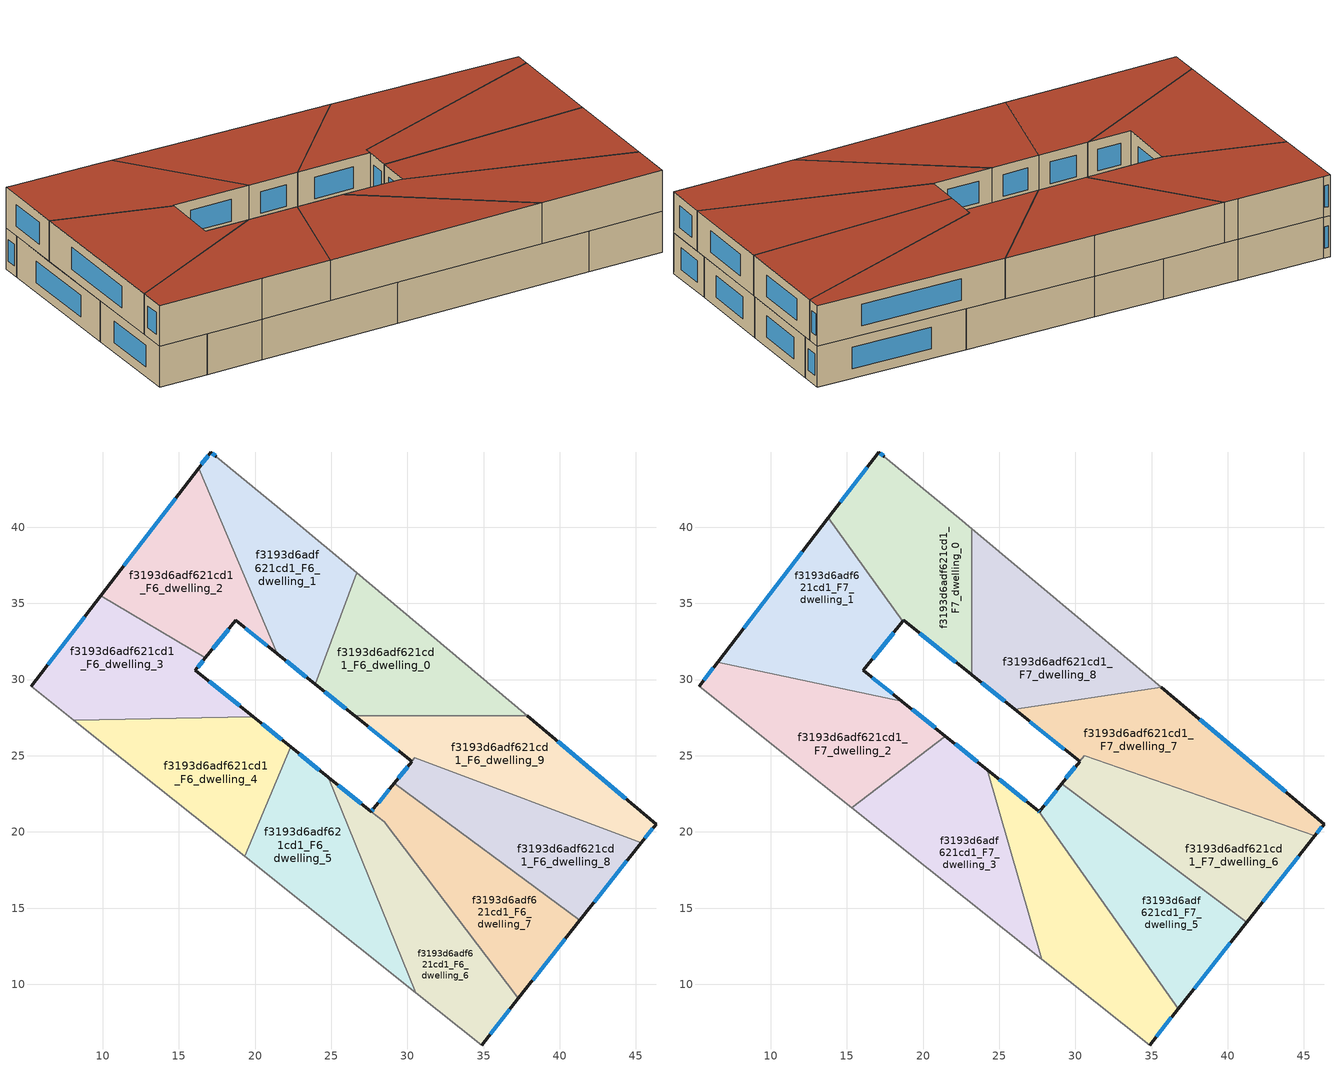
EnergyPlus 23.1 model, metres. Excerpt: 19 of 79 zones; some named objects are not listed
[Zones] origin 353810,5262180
f3193d6adf621cd1_F6_dwelling_0
 floor to f3193d6adf621cd1_F5_dwelling_0 (EU_floor_Construction): 30.55,33.76 37.88,27.61 26.55,27.61 23.95,29.69 26.66,37.01 z18
 wall outside (EU_wall_Construction): 23.95,29.69 26.55,27.61 z18:21
 wall to f3193d6adf621cd1_F6_dwelling_9 (EU_wall_Construction): 26.55,27.61 37.88,27.61 z18:21
 wall to f3193d6adf621cd1_F6_dwelling_1 (EU_wall_Construction): 26.66,37.01 23.95,29.69 z18:21
 wall adiabatic (EU_wall_Construction): 37.88,27.61 30.55,33.76 26.66,37.01 z18:21
 window (EU_Window_Construction): 24.56,29.2 25.94,28.1 z18.7:20.3
f3193d6adf621cd1_F6_dwelling_1
 floor to f3193d6adf621cd1_F5_dwelling_1 (EU_floor_Construction): 22.37,40.59 26.66,37.01 23.95,29.69 21.45,31.7 16.29,43.88 17.1,44.93 17.47,44.61 z18
 wall outside (EU_wall_Construction): 21.45,31.7 23.95,29.69 / 17.47,44.61 17.1,44.93 16.29,43.88 z18:21
 wall adiabatic (EU_wall_Construction): 26.66,37.01 22.37,40.59 17.47,44.61 z18:21
 wall to f3193d6adf621cd1_F6_dwelling_2 (EU_wall_Construction): 16.29,43.88 21.45,31.7 z18:21
 window (EU_Window_Construction): 22.04,31.23 23.36,30.16 / 16.91,44.69 16.48,44.12 / 17.38,44.69 17.19,44.86 z18.7:20.3
f3193d6adf621cd1_F6_dwelling_2
 floor to f3193d6adf621cd1_F5_dwelling_2 (EU_floor_Construction): 16.29,43.88 21.45,31.7 18.72,33.89 16.75,31.43 9.88,35.51 z18
 wall outside (EU_wall_Construction): 16.75,31.43 18.72,33.89 21.45,31.7 / 16.29,43.88 9.88,35.51 z18:21
 wall to f3193d6adf621cd1_F6_dwelling_3 (EU_wall_Construction): 9.88,35.51 16.75,31.43 z18:21
 window (EU_Window_Construction): 19.36,33.37 20.81,32.21 / 17.21,32.01 18.26,33.31 / 14.78,41.91 11.38,37.47 z18.7:20.3
f3193d6adf621cd1_F6_dwelling_3
 floor to f3193d6adf621cd1_F5_dwelling_3 (EU_floor_Construction): 16.75,31.43 16.08,30.6 19.89,27.55 8.11,27.34 5.33,29.57 9.88,35.51 z18
 wall outside (EU_wall_Construction): 19.89,27.55 16.08,30.6 16.75,31.43 / 9.88,35.51 5.33,29.57 z18:21
 wall to f3193d6adf621cd1_F6_dwelling_4 (EU_wall_Construction): 8.11,27.34 19.89,27.55 z18:21
 wall adiabatic (EU_wall_Construction): 5.33,29.57 8.11,27.34 z18:21
 window (EU_Window_Construction): 16.24,30.8 16.59,31.24 / 18.99,28.27 16.98,29.89 / 8.81,34.11 6.39,30.97 z18.7:20.3
f3193d6adf621cd1_F6_dwelling_4
 floor to f3193d6adf621cd1_F5_dwelling_4 (EU_floor_Construction): 22.33,25.59 19.32,18.4 11.34,24.75 8.11,27.34 19.89,27.55 z18
 wall outside (EU_wall_Construction): 22.33,25.59 19.89,27.55 z18:21
 wall to f3193d6adf621cd1_F6_dwelling_5 (EU_wall_Construction): 19.32,18.4 22.33,25.59 z18:21
 wall adiabatic (EU_wall_Construction): 8.11,27.34 11.34,24.75 19.32,18.4 z18:21
 window (EU_Window_Construction): 21.76,26.05 20.46,27.09 z18.7:20.3
f3193d6adf621cd1_F6_dwelling_5
 floor to f3193d6adf621cd1_F5_dwelling_5 (EU_floor_Construction): 24.81,23.6 30.55,9.46 19.32,18.4 22.33,25.59 z18
 wall outside (EU_wall_Construction): 24.81,23.6 22.33,25.59 z18:21
 wall to f3193d6adf621cd1_F6_dwelling_6 (EU_wall_Construction): 30.55,9.46 24.81,23.6 z18:21
 wall adiabatic (EU_wall_Construction): 19.32,18.4 30.55,9.46 z18:21
 window (EU_Window_Construction): 24.23,24.06 22.91,25.12 z18.7:20.3
f3193d6adf621cd1_F6_dwelling_6
 floor to f3193d6adf621cd1_F5_dwelling_6 (EU_floor_Construction): 28.47,20.66 37.28,9.07 34.87,6.02 30.55,9.46 24.81,23.6 z18
 wall outside (EU_wall_Construction): 34.87,6.02 37.28,9.07 / 27.63,21.33 24.81,23.6 z18:21
 wall adiabatic (EU_wall_Construction): 30.55,9.46 34.87,6.02 z18:21
 wall to f3193d6adf621cd1_F6_dwelling_7 (EU_wall_Construction): 37.28,9.07 28.47,20.66 27.63,21.33 z18:21
 window (EU_Window_Construction): 35.44,6.73 36.72,8.35 / 26.97,21.86 25.47,23.07 z18.7:20.3
f3193d6adf621cd1_F6_dwelling_7
 floor to f3193d6adf621cd1_F5_dwelling_7 (EU_floor_Construction): 41.32,14.19 37.28,9.07 28.47,20.66 27.63,21.33 27.8,21.54 29.13,23.2 z18
 wall outside (EU_wall_Construction): 29.13,23.2 27.8,21.54 27.63,21.33 / 37.28,9.07 41.32,14.19 z18:21
 wall to f3193d6adf621cd1_F6_dwelling_8 (EU_wall_Construction): 41.32,14.19 29.13,23.2 z18:21
 window (EU_Window_Construction): 27.76,21.49 27.67,21.38 / 28.82,22.81 28.11,21.93 / 38.23,10.27 40.37,12.99 z18.7:20.3
f3193d6adf621cd1_F6_dwelling_8
 floor to f3193d6adf621cd1_F5_dwelling_8 (EU_floor_Construction): 45.35,19.3 41.32,14.19 29.13,23.2 30.27,24.62 30.48,24.87 z18
 wall outside (EU_wall_Construction): 41.32,14.19 45.35,19.3 / 30.27,24.62 29.13,23.2 z18:21
 wall to f3193d6adf621cd1_F6_dwelling_9 (EU_wall_Construction): 45.35,19.3 30.48,24.87 30.27,24.62 z18:21
 window (EU_Window_Construction): 42.27,15.39 44.4,18.1 / 30,24.29 29.4,23.54 z18.7:20.3
f3193d6adf621cd1_F6_dwelling_9
 floor to f3193d6adf621cd1_F5_dwelling_9 (EU_floor_Construction): 46.31,20.52 45.35,19.3 30.47,24.87 30.27,24.62 26.55,27.61 37.88,27.61 z18
 wall outside (EU_wall_Construction): 26.55,27.61 30.27,24.62 / 45.35,19.3 46.31,20.52 37.88,27.61 z18:21
 window (EU_Window_Construction): 27.42,26.91 29.4,25.32 / 44.33,22.18 39.86,25.94 / 45.58,19.59 46.09,20.23 z18.7:20.3
f3193d6adf621cd1_F7_dwelling_0
 floor to f3193d6adf621cd1_F6_dwelling_1 (EU_floor_Construction): 22.37,40.59 23.18,39.91 23.18,30.31 21.45,31.7 16.29,43.87 17.1,44.93 17.47,44.61 z21
 floor to f3193d6adf621cd1_F6_dwelling_2 (EU_floor_Construction): 16.29,43.87 21.45,31.7 18.72,33.89 18.68,33.84 13.79,40.61 z21
 wall outside (EU_wall_Construction): 18.68,33.84 18.72,33.89 23.18,30.31 / 17.47,44.61 17.1,44.93 13.79,40.61 z21:24
 wall adiabatic (EU_wall_Construction): 23.18,39.91 22.37,40.59 17.47,44.61 z21:24
 wall to f3193d6adf621cd1_F7_dwelling_8 (EU_wall_Construction): 23.18,30.31 23.18,39.91 z21:24
 wall to f3193d6adf621cd1_F7_dwelling_1 (EU_wall_Construction): 13.79,40.61 18.68,33.84 z21:24
 window (EU_Window_Construction): 19.77,33.05 22.13,31.15 / 18.69,33.85 18.71,33.87 / 16.33,43.92 14.57,41.63 / 17.38,44.69 17.19,44.86 z21.7:23.3
 roof outside (EU_roof_Construction): 23.18,30.31 23.18,39.91 22.37,40.59 17.47,44.61 17.1,44.93 13.79,40.61 18.68,33.84 18.72,33.89 z24
f3193d6adf621cd1_F7_dwelling_1
 floor to f3193d6adf621cd1_F6_dwelling_2 (EU_floor_Construction): 13.79,40.61 18.68,33.84 16.75,31.43 9.88,35.51 z21
 floor to f3193d6adf621cd1_F6_dwelling_3 (EU_floor_Construction): 16.75,31.43 16.08,30.6 18.6,28.58 6.53,31.14 9.88,35.51 z21
 wall outside (EU_wall_Construction): 18.6,28.58 16.08,30.6 18.68,33.84 / 13.79,40.61 6.53,31.14 z21:24
 wall to f3193d6adf621cd1_F7_dwelling_2 (EU_wall_Construction): 6.53,31.14 18.6,28.58 z21:24
 window (EU_Window_Construction): 16.69,31.36 18.07,33.08 / 18.01,29.05 16.68,30.13 / 12.09,38.39 8.23,33.36 z21.7:23.3
 roof outside (EU_roof_Construction): 18.6,28.58 16.08,30.6 18.68,33.84 13.79,40.61 6.53,31.14 z24
f3193d6adf621cd1_F7_dwelling_2
 floor to f3193d6adf621cd1_F6_dwelling_4 (EU_floor_Construction): 21.46,26.29 15.32,21.58 11.34,24.75 8.11,27.34 19.89,27.55 z21
 floor to f3193d6adf621cd1_F6_dwelling_3 (EU_floor_Construction): 18.6,28.58 19.89,27.55 8.11,27.34 5.33,29.57 6.53,31.14 z21
 wall outside (EU_wall_Construction): 21.46,26.29 18.6,28.58 / 6.53,31.14 5.33,29.57 z21:24
 wall to f3193d6adf621cd1_F7_dwelling_3 (EU_wall_Construction): 15.32,21.58 21.46,26.29 z21:24
 wall adiabatic (EU_wall_Construction): 5.33,29.57 11.34,24.75 15.32,21.58 z21:24
 window (EU_Window_Construction): 20.79,26.83 19.27,28.04 / 6.24,30.77 5.61,29.94 z21.7:23.3
 roof outside (EU_roof_Construction): 21.46,26.29 18.6,28.58 6.53,31.14 5.33,29.57 11.34,24.75 15.32,21.58 z24
f3193d6adf621cd1_F7_dwelling_3
 floor to f3193d6adf621cd1_F6_dwelling_5 (EU_floor_Construction): 24.2,24.09 27.8,11.65 19.32,18.4 22.33,25.59 z21
 floor to f3193d6adf621cd1_F6_dwelling_4 (EU_floor_Construction): 22.33,25.59 19.32,18.4 15.32,21.58 21.46,26.29 z21
 wall outside (EU_wall_Construction): 24.2,24.09 21.46,26.29 z21:24
 wall to f3193d6adf621cd1_F7_dwelling_4 (EU_wall_Construction): 27.8,11.65 24.2,24.09 z21:24
 wall adiabatic (EU_wall_Construction): 15.32,21.58 27.8,11.65 z21:24
 window (EU_Window_Construction): 23.55,24.6 22.1,25.77 z21.7:23.3
 roof outside (EU_roof_Construction): 27.8,11.65 24.2,24.09 21.46,26.29 15.32,21.58 z24
f3193d6adf621cd1_F7_dwelling_4
 floor to f3193d6adf621cd1_F6_dwelling_6 (EU_floor_Construction): 27.58,21.37 36.74,8.38 34.87,6.02 30.55,9.46 24.81,23.6 z21
 floor to f3193d6adf621cd1_F6_dwelling_5 (EU_floor_Construction): 24.81,23.6 30.55,9.46 27.8,11.65 24.2,24.09 z21
 wall outside (EU_wall_Construction): 27.58,21.37 24.2,24.09 / 34.87,6.02 36.74,8.38 z21:24
 wall to f3193d6adf621cd1_F7_dwelling_5 (EU_wall_Construction): 36.74,8.38 27.58,21.37 z21:24
 wall adiabatic (EU_wall_Construction): 27.8,11.65 34.87,6.02 z21:24
 window (EU_Window_Construction): 26.79,22.01 24.99,23.45 / 35.31,6.57 36.3,7.83 z21.7:23.3
 roof outside (EU_roof_Construction): 34.87,6.02 36.74,8.38 27.58,21.37 24.2,24.09 27.8,11.65 z24
f3193d6adf621cd1_F7_dwelling_5
 floor to f3193d6adf621cd1_F6_dwelling_7 (EU_floor_Construction): 41.23,14.07 37.28,9.07 28.47,20.66 27.63,21.33 27.79,21.53 27.8,21.54 29.1,23.17 z21
 floor to f3193d6adf621cd1_F6_dwelling_6 (EU_floor_Construction): 28.47,20.66 37.28,9.07 36.74,8.38 27.58,21.37 27.63,21.33 z21
 wall outside (EU_wall_Construction): 29.1,23.17 27.63,21.33 27.58,21.37 / 36.74,8.38 41.23,14.07 z21:24
 wall to f3193d6adf621cd1_F7_dwelling_6 (EU_wall_Construction): 41.23,14.07 29.1,23.17 z21:24
 window (EU_Window_Construction): 27.62,21.34 27.59,21.36 / 28.76,22.74 27.98,21.76 / 37.8,9.72 40.17,12.74 z21.7:23.3
 roof outside (EU_roof_Construction): 36.74,8.38 41.23,14.07 29.1,23.17 27.63,21.33 27.58,21.37 z24
f3193d6adf621cd1_F7_dwelling_6
 floor to f3193d6adf621cd1_F6_dwelling_8 (EU_floor_Construction): 45.35,19.3 41.32,14.19 29.13,23.2 30.27,24.62 30.48,24.87 z21
 floor to f3193d6adf621cd1_F6_dwelling_7 (EU_floor_Construction): 41.32,14.19 41.23,14.07 29.1,23.17 29.13,23.2 z21
 floor to f3193d6adf621cd1_F6_dwelling_9 (EU_floor_Construction): 45.69,19.74 45.35,19.3 30.48,24.87 30.59,25.01 z21
 wall outside (EU_wall_Construction): 41.23,14.07 45.7,19.74 / 30.27,24.62 29.1,23.17 z21:24
 wall to f3193d6adf621cd1_F7_dwelling_7 (EU_wall_Construction): 45.7,19.74 30.59,25.01 30.27,24.62 z21:24
 window (EU_Window_Construction): 42.28,15.4 44.65,18.41 / 30,24.28 29.38,23.51 z21.7:23.3
 roof outside (EU_roof_Construction): 41.23,14.07 45.7,19.74 30.59,25.01 30.27,24.62 29.1,23.17 z24
f3193d6adf621cd1_F7_dwelling_7
 floor to f3193d6adf621cd1_F6_dwelling_9 (EU_floor_Construction): 46.31,20.52 45.69,19.74 30.59,25.02 30.27,24.62 26.55,27.61 37.87,27.61 z21
 floor to f3193d6adf621cd1_F6_dwelling_0 (EU_floor_Construction): 37.87,27.61 26.55,27.61 26.02,28.04 35.64,29.49 z21
 wall outside (EU_wall_Construction): 26.02,28.04 30.27,24.62 / 45.7,19.74 46.31,20.52 35.64,29.49 z21:24
 wall to f3193d6adf621cd1_F7_dwelling_8 (EU_wall_Construction): 35.64,29.49 26.02,28.04 z21:24
 window (EU_Window_Construction): 27.02,27.23 29.27,25.42 / 43.81,22.63 38.14,27.38 / 45.84,19.92 46.17,20.34 z21.7:23.3
 roof outside (EU_roof_Construction): 45.7,19.74 46.31,20.52 35.64,29.49 26.02,28.04 30.27,24.62 30.59,25.02 z24
f3193d6adf621cd1_F7_dwelling_8
 floor to f3193d6adf621cd1_F6_dwelling_0 (EU_floor_Construction): 30.55,33.76 35.64,29.49 26.02,28.04 23.95,29.69 26.66,37.01 z21
 floor to f3193d6adf621cd1_F6_dwelling_1 (EU_floor_Construction): 26.66,37.01 23.95,29.69 23.18,30.31 23.18,39.91 z21
 wall outside (EU_wall_Construction): 23.18,30.31 26.02,28.04 z21:24
 wall adiabatic (EU_wall_Construction): 35.64,29.49 30.55,33.76 23.18,39.91 z21:24
 window (EU_Window_Construction): 23.85,29.78 25.35,28.57 z21.7:23.3
 roof outside (EU_roof_Construction): 35.64,29.49 30.55,33.76 23.18,39.91 23.18,30.31 26.02,28.04 z24
[Building]
EU S2 Campaign: North Axis=0; Terrain=City; Solar Distribution=FullExterior
[Site:Location]
Budapest.Ferenc.Liszt.Intl.AP: Latitude=47.437; Longitude=19.256; Time Zone=1; Elevation=185
[SizingPeriod:WeatherFileDays]
AnnualSizingPeriod: Begin Month=1; Begin Day of Month=1; End Month=12; End Day of Month=31; Day of Week for Start Day=Monday; Use Weather File Daylight Saving Period=No; Use Weather File Rain and Snow Indicators=No
[MATERIAL]
EU_InternalMass_Material: Roughness=MediumRough; Thickness=0.1; Conductivity=1; Density=1800; Specific Heat=900; Thermal Absorptance=0.9; Solar Absorptance=0.7; Visible Absorptance=0.7
[MATERIAL:NOMASS] Roughness=MediumRough; Thermal Absorptance=0.9; Solar Absorptance=0.7; Visible Absorptance=0.7
Name | Thermal Resistance
EU_wall_NoMass | 0.832559
EU_roof_NoMass | 1.39638
EU_floor_NoMass | 0.872794
[WINDOWMATERIAL:SIMPLEGLAZINGSYSTEM]
EU_Window_SimpleGlazing: UFactor=2.79869; Solar Heat Gain Coefficient=0.75; Visible Transmittance=0.75
[CONSTRUCTION]
EU_wall_Construction: EU_wall_NoMass
EU_roof_Construction: EU_roof_NoMass
EU_floor_Construction: EU_floor_NoMass
EU_Window_Construction: EU_Window_SimpleGlazing
EU_InternalMass_Construction: EU_InternalMass_Material
[ZONE] Type=1; Multiplier=1; Ceiling Height=autocalculate; Floor Area=autocalculate; Part of Total Floor Area=Yes
Name | Volume
f3193d6adf621cd1_F6_dwelling_0 | 196.864
f3193d6adf621cd1_F7_dwelling_0 | 218.74
f3193d6adf621cd1_F6_dwelling_1 | 196.856
f3193d6adf621cd1_F7_dwelling_1 | 218.751
f3193d6adf621cd1_F6_dwelling_2 | 196.889
f3193d6adf621cd1_F7_dwelling_2 | 218.723
f3193d6adf621cd1_F6_dwelling_3 | 196.842
f3193d6adf621cd1_F7_dwelling_3 | 218.735
f3193d6adf621cd1_F6_dwelling_4 | 196.877
f3193d6adf621cd1_F7_dwelling_4 | 218.733
f3193d6adf621cd1_F6_dwelling_5 | 196.878
f3193d6adf621cd1_F7_dwelling_5 | 218.736
f3193d6adf621cd1_F6_dwelling_6 | 196.449
f3193d6adf621cd1_F7_dwelling_6 | 217.639
f3193d6adf621cd1_F6_dwelling_7 | 197.307
f3193d6adf621cd1_F7_dwelling_7 | 219.864
f3193d6adf621cd1_F6_dwelling_8 | 196.419
f3193d6adf621cd1_F7_dwelling_8 | 218.75
f3193d6adf621cd1_F6_dwelling_9 | 197.347
[INTERNALMASS] Construction=EU_InternalMass_Construction
Name | Zone or ZoneList | Surface Area
f3193d6adf621cd1_F6_dwelling_0_EU_InternalMass | f3193d6adf621cd1_F6_dwelling_0 | 65.6217
f3193d6adf621cd1_F6_dwelling_1_EU_InternalMass | f3193d6adf621cd1_F6_dwelling_1 | 65.6188
f3193d6adf621cd1_F6_dwelling_2_EU_InternalMass | f3193d6adf621cd1_F6_dwelling_2 | 65.6297
f3193d6adf621cd1_F6_dwelling_3_EU_InternalMass | f3193d6adf621cd1_F6_dwelling_3 | 65.6142
f3193d6adf621cd1_F6_dwelling_4_EU_InternalMass | f3193d6adf621cd1_F6_dwelling_4 | 65.6257
f3193d6adf621cd1_F6_dwelling_5_EU_InternalMass | f3193d6adf621cd1_F6_dwelling_5 | 65.626
f3193d6adf621cd1_F6_dwelling_6_EU_InternalMass | f3193d6adf621cd1_F6_dwelling_6 | 65.4835
f3193d6adf621cd1_F6_dwelling_7_EU_InternalMass | f3193d6adf621cd1_F6_dwelling_7 | 65.7687
f3193d6adf621cd1_F6_dwelling_8_EU_InternalMass | f3193d6adf621cd1_F6_dwelling_8 | 65.4738
f3193d6adf621cd1_F6_dwelling_9_EU_InternalMass | f3193d6adf621cd1_F6_dwelling_9 | 65.7826
f3193d6adf621cd1_F7_dwelling_0_EU_InternalMass | f3193d6adf621cd1_F7_dwelling_0 | 72.9132
f3193d6adf621cd1_F7_dwelling_1_EU_InternalMass | f3193d6adf621cd1_F7_dwelling_1 | 72.9173
f3193d6adf621cd1_F7_dwelling_2_EU_InternalMass | f3193d6adf621cd1_F7_dwelling_2 | 72.9079
f3193d6adf621cd1_F7_dwelling_3_EU_InternalMass | f3193d6adf621cd1_F7_dwelling_3 | 72.9116
f3193d6adf621cd1_F7_dwelling_4_EU_InternalMass | f3193d6adf621cd1_F7_dwelling_4 | 72.9113
f3193d6adf621cd1_F7_dwelling_5_EU_InternalMass | f3193d6adf621cd1_F7_dwelling_5 | 72.9117
f3193d6adf621cd1_F7_dwelling_6_EU_InternalMass | f3193d6adf621cd1_F7_dwelling_6 | 72.5477
f3193d6adf621cd1_F7_dwelling_7_EU_InternalMass | f3193d6adf621cd1_F7_dwelling_7 | 73.2888
f3193d6adf621cd1_F7_dwelling_8_EU_InternalMass | f3193d6adf621cd1_F7_dwelling_8 | 72.9167
[OTHEREQUIPMENT] Fuel Type=Electricity; Design Level Calculation Method=Watts/Area; Power per Zone Floor Area=1; Fraction Latent=0; Fraction Radiant=0; Fraction Lost=0; Carbon Dioxide Generation Rate=0; EndUse Subcategory=EU_Step8_InternalGains
Name | Zone or ZoneList or Space or SpaceList | Schedule
EU_Step8_InternalGain_f3193d6adf621cd1_F6_dwelling_0_f000 | f3193d6adf621cd1_F6_dwelling_0 | EU_Step8_GainSchedule_f3193d6adf621cd1_F6_dwelling_0_f000
EU_Step8_InternalGain_f3193d6adf621cd1_F6_dwelling_1_f000 | f3193d6adf621cd1_F6_dwelling_1 | EU_Step8_GainSchedule_f3193d6adf621cd1_F6_dwelling_1_f000
EU_Step8_InternalGain_f3193d6adf621cd1_F6_dwelling_2_f000 | f3193d6adf621cd1_F6_dwelling_2 | EU_Step8_GainSchedule_f3193d6adf621cd1_F6_dwelling_2_f000
EU_Step8_InternalGain_f3193d6adf621cd1_F6_dwelling_3_f000 | f3193d6adf621cd1_F6_dwelling_3 | EU_Step8_GainSchedule_f3193d6adf621cd1_F6_dwelling_3_f000
EU_Step8_InternalGain_f3193d6adf621cd1_F6_dwelling_4_f000 | f3193d6adf621cd1_F6_dwelling_4 | EU_Step8_GainSchedule_f3193d6adf621cd1_F6_dwelling_4_f000
EU_Step8_InternalGain_f3193d6adf621cd1_F6_dwelling_5_f000 | f3193d6adf621cd1_F6_dwelling_5 | EU_Step8_GainSchedule_f3193d6adf621cd1_F6_dwelling_5_f000
EU_Step8_InternalGain_f3193d6adf621cd1_F6_dwelling_6_f000 | f3193d6adf621cd1_F6_dwelling_6 | EU_Step8_GainSchedule_f3193d6adf621cd1_F6_dwelling_6_f000
EU_Step8_InternalGain_f3193d6adf621cd1_F6_dwelling_7_f000 | f3193d6adf621cd1_F6_dwelling_7 | EU_Step8_GainSchedule_f3193d6adf621cd1_F6_dwelling_7_f000
EU_Step8_InternalGain_f3193d6adf621cd1_F6_dwelling_8_f000 | f3193d6adf621cd1_F6_dwelling_8 | EU_Step8_GainSchedule_f3193d6adf621cd1_F6_dwelling_8_f000
EU_Step8_InternalGain_f3193d6adf621cd1_F6_dwelling_9_f000 | f3193d6adf621cd1_F6_dwelling_9 | EU_Step8_GainSchedule_f3193d6adf621cd1_F6_dwelling_9_f000
EU_Step8_InternalGain_f3193d6adf621cd1_F7_dwelling_0_f000 | f3193d6adf621cd1_F7_dwelling_0 | EU_Step8_GainSchedule_f3193d6adf621cd1_F7_dwelling_0_f000
EU_Step8_InternalGain_f3193d6adf621cd1_F7_dwelling_1_f000 | f3193d6adf621cd1_F7_dwelling_1 | EU_Step8_GainSchedule_f3193d6adf621cd1_F7_dwelling_1_f000
EU_Step8_InternalGain_f3193d6adf621cd1_F7_dwelling_2_f000 | f3193d6adf621cd1_F7_dwelling_2 | EU_Step8_GainSchedule_f3193d6adf621cd1_F7_dwelling_2_f000
EU_Step8_InternalGain_f3193d6adf621cd1_F7_dwelling_3_f000 | f3193d6adf621cd1_F7_dwelling_3 | EU_Step8_GainSchedule_f3193d6adf621cd1_F7_dwelling_3_f000
EU_Step8_InternalGain_f3193d6adf621cd1_F7_dwelling_4_f000 | f3193d6adf621cd1_F7_dwelling_4 | EU_Step8_GainSchedule_f3193d6adf621cd1_F7_dwelling_4_f000
EU_Step8_InternalGain_f3193d6adf621cd1_F7_dwelling_5_f000 | f3193d6adf621cd1_F7_dwelling_5 | EU_Step8_GainSchedule_f3193d6adf621cd1_F7_dwelling_5_f000
EU_Step8_InternalGain_f3193d6adf621cd1_F7_dwelling_6_f000 | f3193d6adf621cd1_F7_dwelling_6 | EU_Step8_GainSchedule_f3193d6adf621cd1_F7_dwelling_6_f000
EU_Step8_InternalGain_f3193d6adf621cd1_F7_dwelling_7_f000 | f3193d6adf621cd1_F7_dwelling_7 | EU_Step8_GainSchedule_f3193d6adf621cd1_F7_dwelling_7_f000
EU_Step8_InternalGain_f3193d6adf621cd1_F7_dwelling_8_f000 | f3193d6adf621cd1_F7_dwelling_8 | EU_Step8_GainSchedule_f3193d6adf621cd1_F7_dwelling_8_f000
[ZONEVENTILATION:DESIGNFLOWRATE] Schedule=EU_AlwaysOn; Design Flow Rate Calculation Method=AirChanges/Hour; Air Changes per Hour=0.475469; Ventilation Type=Natural; Fan Pressure Rise=0; Fan Total Efficiency=1; Constant Term Coefficient=1; Temperature Term Coefficient=0; Velocity Term Coefficient=0; Velocity Squared Term Coefficient=0; Minimum Indoor Temperature=-100; Maximum Indoor Temperature=100; Delta Temperature=-100; Minimum Outdoor Temperature=-100; Maximum Outdoor Temperature=100; Maximum Wind Speed=40
Name | Zone or ZoneList or Space or SpaceList
EU_ConstantAir_f3193d6adf621cd1_F6_dwelling_0 | f3193d6adf621cd1_F6_dwelling_0
EU_ConstantAir_f3193d6adf621cd1_F6_dwelling_1 | f3193d6adf621cd1_F6_dwelling_1
EU_ConstantAir_f3193d6adf621cd1_F6_dwelling_2 | f3193d6adf621cd1_F6_dwelling_2
EU_ConstantAir_f3193d6adf621cd1_F6_dwelling_3 | f3193d6adf621cd1_F6_dwelling_3
EU_ConstantAir_f3193d6adf621cd1_F6_dwelling_4 | f3193d6adf621cd1_F6_dwelling_4
EU_ConstantAir_f3193d6adf621cd1_F6_dwelling_5 | f3193d6adf621cd1_F6_dwelling_5
EU_ConstantAir_f3193d6adf621cd1_F6_dwelling_6 | f3193d6adf621cd1_F6_dwelling_6
EU_ConstantAir_f3193d6adf621cd1_F6_dwelling_7 | f3193d6adf621cd1_F6_dwelling_7
EU_ConstantAir_f3193d6adf621cd1_F6_dwelling_8 | f3193d6adf621cd1_F6_dwelling_8
EU_ConstantAir_f3193d6adf621cd1_F6_dwelling_9 | f3193d6adf621cd1_F6_dwelling_9
EU_ConstantAir_f3193d6adf621cd1_F7_dwelling_0 | f3193d6adf621cd1_F7_dwelling_0
EU_ConstantAir_f3193d6adf621cd1_F7_dwelling_1 | f3193d6adf621cd1_F7_dwelling_1
EU_ConstantAir_f3193d6adf621cd1_F7_dwelling_2 | f3193d6adf621cd1_F7_dwelling_2
EU_ConstantAir_f3193d6adf621cd1_F7_dwelling_3 | f3193d6adf621cd1_F7_dwelling_3
EU_ConstantAir_f3193d6adf621cd1_F7_dwelling_4 | f3193d6adf621cd1_F7_dwelling_4
EU_ConstantAir_f3193d6adf621cd1_F7_dwelling_5 | f3193d6adf621cd1_F7_dwelling_5
EU_ConstantAir_f3193d6adf621cd1_F7_dwelling_6 | f3193d6adf621cd1_F7_dwelling_6
EU_ConstantAir_f3193d6adf621cd1_F7_dwelling_7 | f3193d6adf621cd1_F7_dwelling_7
EU_ConstantAir_f3193d6adf621cd1_F7_dwelling_8 | f3193d6adf621cd1_F7_dwelling_8
[HVACTEMPLATE:ZONE:IDEALLOADSAIRSYSTEM] System Availability Schedule=EU_AlwaysOn; Maximum Heating Supply Air Temperature=50; Minimum Cooling Supply Air Temperature=13; Maximum Heating Supply Air Humidity Ratio=0.0156; Minimum Cooling Supply Air Humidity Ratio=0.0077; Heating Limit=NoLimit; Cooling Limit=NoLimit; Heating Availability Schedule=EU_AlwaysOn; Cooling Availability Schedule=EU_CoolingOff; Dehumidification Control Type=ConstantSensibleHeatRatio; Cooling Sensible Heat Ratio=0.7; Dehumidification Setpoint=60; Humidification Control Type=None; Humidification Setpoint=30; Outdoor Air Method=None; Outdoor Air Flow Rate per Person=0.00944; Outdoor Air Flow Rate per Zone Floor Area=0; Outdoor Air Flow Rate per Zone=0; Demand Controlled Ventilation Type=None; Outdoor Air Economizer Type=NoEconomizer; Heat Recovery Type=None; Sensible Heat Recovery Effectiveness=0.7; Latent Heat Recovery Effectiveness=0.65
Name | Template Thermostat
f3193d6adf621cd1_F6_dwelling_0 | EU_HeatOnly_f3193d6adf621cd1_F6_dwelling_0
f3193d6adf621cd1_F6_dwelling_1 | EU_HeatOnly_f3193d6adf621cd1_F6_dwelling_1
f3193d6adf621cd1_F6_dwelling_2 | EU_HeatOnly_f3193d6adf621cd1_F6_dwelling_2
f3193d6adf621cd1_F6_dwelling_3 | EU_HeatOnly_f3193d6adf621cd1_F6_dwelling_3
f3193d6adf621cd1_F6_dwelling_4 | EU_HeatOnly_f3193d6adf621cd1_F6_dwelling_4
f3193d6adf621cd1_F6_dwelling_5 | EU_HeatOnly_f3193d6adf621cd1_F6_dwelling_5
f3193d6adf621cd1_F6_dwelling_6 | EU_HeatOnly_f3193d6adf621cd1_F6_dwelling_6
f3193d6adf621cd1_F6_dwelling_7 | EU_HeatOnly_f3193d6adf621cd1_F6_dwelling_7
f3193d6adf621cd1_F6_dwelling_8 | EU_HeatOnly_f3193d6adf621cd1_F6_dwelling_8
f3193d6adf621cd1_F6_dwelling_9 | EU_HeatOnly_f3193d6adf621cd1_F6_dwelling_9
f3193d6adf621cd1_F7_dwelling_0 | EU_HeatOnly_f3193d6adf621cd1_F7_dwelling_0
f3193d6adf621cd1_F7_dwelling_1 | EU_HeatOnly_f3193d6adf621cd1_F7_dwelling_1
f3193d6adf621cd1_F7_dwelling_2 | EU_HeatOnly_f3193d6adf621cd1_F7_dwelling_2
f3193d6adf621cd1_F7_dwelling_3 | EU_HeatOnly_f3193d6adf621cd1_F7_dwelling_3
f3193d6adf621cd1_F7_dwelling_4 | EU_HeatOnly_f3193d6adf621cd1_F7_dwelling_4
f3193d6adf621cd1_F7_dwelling_5 | EU_HeatOnly_f3193d6adf621cd1_F7_dwelling_5
f3193d6adf621cd1_F7_dwelling_6 | EU_HeatOnly_f3193d6adf621cd1_F7_dwelling_6
f3193d6adf621cd1_F7_dwelling_7 | EU_HeatOnly_f3193d6adf621cd1_F7_dwelling_7
f3193d6adf621cd1_F7_dwelling_8 | EU_HeatOnly_f3193d6adf621cd1_F7_dwelling_8
[SIZING:ZONE] Zone Cooling Design Supply Air Temperature Input Method=SupplyAirTemperature; Zone Cooling Design Supply Air Temperature=13; Zone Heating Design Supply Air Temperature Input Method=SupplyAirTemperature; Zone Heating Design Supply Air Temperature=50; Zone Cooling Design Supply Air Humidity Ratio=0.008; Zone Heating Design Supply Air Humidity Ratio=0.008; Cooling Design Air Flow Method=DesignDay; Cooling Design Air Flow Rate=0; Cooling Minimum Air Flow per Zone Floor Area=0.000762; Cooling Minimum Air Flow=0; Cooling Minimum Air Flow Fraction=0.2; Heating Design Air Flow Method=DesignDay; Heating Design Air Flow Rate=0; Heating Maximum Air Flow per Zone Floor Area=0.002032; Heating Maximum Air Flow=0.141576; Heating Maximum Air Flow Fraction=0.3; Account for Dedicated Outdoor Air System=No; Dedicated Outdoor Air System Control Strategy=NeutralSupplyAir; Dedicated Outdoor Air Low Setpoint Temperature for Design=autosize; Dedicated Outdoor Air High Setpoint Temperature for Design=autosize; Zone Load Sizing Method=Sensible Load Only No Latent Load; Zone Latent Cooling Design Supply Air Humidity Ratio Input Method=HumidityRatioDifference; Zone Cooling Design Supply Air Humidity Ratio Difference=0.005; Zone Latent Heating Design Supply Air Humidity Ratio Input Method=HumidityRatioDifference; Zone Humidification Design Supply Air Humidity Ratio Difference=0.005
f3193d6adf621cd1_F6_dwelling_0; f3193d6adf621cd1_F6_dwelling_1; f3193d6adf621cd1_F6_dwelling_2; f3193d6adf621cd1_F6_dwelling_3; f3193d6adf621cd1_F6_dwelling_4; f3193d6adf621cd1_F6_dwelling_5; f3193d6adf621cd1_F6_dwelling_6; f3193d6adf621cd1_F6_dwelling_7; f3193d6adf621cd1_F6_dwelling_8; f3193d6adf621cd1_F6_dwelling_9; f3193d6adf621cd1_F7_dwelling_0; f3193d6adf621cd1_F7_dwelling_1; f3193d6adf621cd1_F7_dwelling_2; f3193d6adf621cd1_F7_dwelling_3; f3193d6adf621cd1_F7_dwelling_4; f3193d6adf621cd1_F7_dwelling_5; f3193d6adf621cd1_F7_dwelling_6; f3193d6adf621cd1_F7_dwelling_7; f3193d6adf621cd1_F7_dwelling_8
[SCHEDULE:CONSTANT]
Name | Hourly Value
EU_AlwaysOn | 1
EU_CoolingOff | 0
[SCHEDULE:FILE] Column Number=1; Rows to Skip at Top=0; Number of Hours of Data=8760; Column Separator=Comma; Interpolate to Timestep=No; Minutes per Item=60; Adjust Schedule for Daylight Savings=Yes
Name | File
EU_Step8_GainSchedule_f3193d6adf621cd1_F6_dwelling_0_f000 | ../../schedules/f3193d6adf621cd1/f3193d6adf621cd1_F6_dwelling_0_f000_gain.csv
EU_Step8_GainSchedule_f3193d6adf621cd1_F6_dwelling_1_f000 | ../../schedules/f3193d6adf621cd1/f3193d6adf621cd1_F6_dwelling_1_f000_gain.csv
EU_Step8_GainSchedule_f3193d6adf621cd1_F6_dwelling_2_f000 | ../../schedules/f3193d6adf621cd1/f3193d6adf621cd1_F6_dwelling_2_f000_gain.csv
EU_Step8_GainSchedule_f3193d6adf621cd1_F6_dwelling_3_f000 | ../../schedules/f3193d6adf621cd1/f3193d6adf621cd1_F6_dwelling_3_f000_gain.csv
EU_Step8_GainSchedule_f3193d6adf621cd1_F6_dwelling_4_f000 | ../../schedules/f3193d6adf621cd1/f3193d6adf621cd1_F6_dwelling_4_f000_gain.csv
EU_Step8_GainSchedule_f3193d6adf621cd1_F6_dwelling_5_f000 | ../../schedules/f3193d6adf621cd1/f3193d6adf621cd1_F6_dwelling_5_f000_gain.csv
EU_Step8_GainSchedule_f3193d6adf621cd1_F6_dwelling_6_f000 | ../../schedules/f3193d6adf621cd1/f3193d6adf621cd1_F6_dwelling_6_f000_gain.csv
EU_Step8_GainSchedule_f3193d6adf621cd1_F6_dwelling_7_f000 | ../../schedules/f3193d6adf621cd1/f3193d6adf621cd1_F6_dwelling_7_f000_gain.csv
EU_Step8_GainSchedule_f3193d6adf621cd1_F6_dwelling_8_f000 | ../../schedules/f3193d6adf621cd1/f3193d6adf621cd1_F6_dwelling_8_f000_gain.csv
EU_Step8_GainSchedule_f3193d6adf621cd1_F6_dwelling_9_f000 | ../../schedules/f3193d6adf621cd1/f3193d6adf621cd1_F6_dwelling_9_f000_gain.csv
EU_Step8_GainSchedule_f3193d6adf621cd1_F7_dwelling_0_f000 | ../../schedules/f3193d6adf621cd1/f3193d6adf621cd1_F7_dwelling_0_f000_gain.csv
EU_Step8_GainSchedule_f3193d6adf621cd1_F7_dwelling_1_f000 | ../../schedules/f3193d6adf621cd1/f3193d6adf621cd1_F7_dwelling_1_f000_gain.csv
EU_Step8_GainSchedule_f3193d6adf621cd1_F7_dwelling_2_f000 | ../../schedules/f3193d6adf621cd1/f3193d6adf621cd1_F7_dwelling_2_f000_gain.csv
EU_Step8_GainSchedule_f3193d6adf621cd1_F7_dwelling_3_f000 | ../../schedules/f3193d6adf621cd1/f3193d6adf621cd1_F7_dwelling_3_f000_gain.csv
EU_Step8_GainSchedule_f3193d6adf621cd1_F7_dwelling_4_f000 | ../../schedules/f3193d6adf621cd1/f3193d6adf621cd1_F7_dwelling_4_f000_gain.csv
EU_Step8_GainSchedule_f3193d6adf621cd1_F7_dwelling_5_f000 | ../../schedules/f3193d6adf621cd1/f3193d6adf621cd1_F7_dwelling_5_f000_gain.csv
EU_Step8_GainSchedule_f3193d6adf621cd1_F7_dwelling_6_f000 | ../../schedules/f3193d6adf621cd1/f3193d6adf621cd1_F7_dwelling_6_f000_gain.csv
EU_Step8_GainSchedule_f3193d6adf621cd1_F7_dwelling_7_f000 | ../../schedules/f3193d6adf621cd1/f3193d6adf621cd1_F7_dwelling_7_f000_gain.csv
EU_Step8_GainSchedule_f3193d6adf621cd1_F7_dwelling_8_f000 | ../../schedules/f3193d6adf621cd1/f3193d6adf621cd1_F7_dwelling_8_f000_gain.csv
